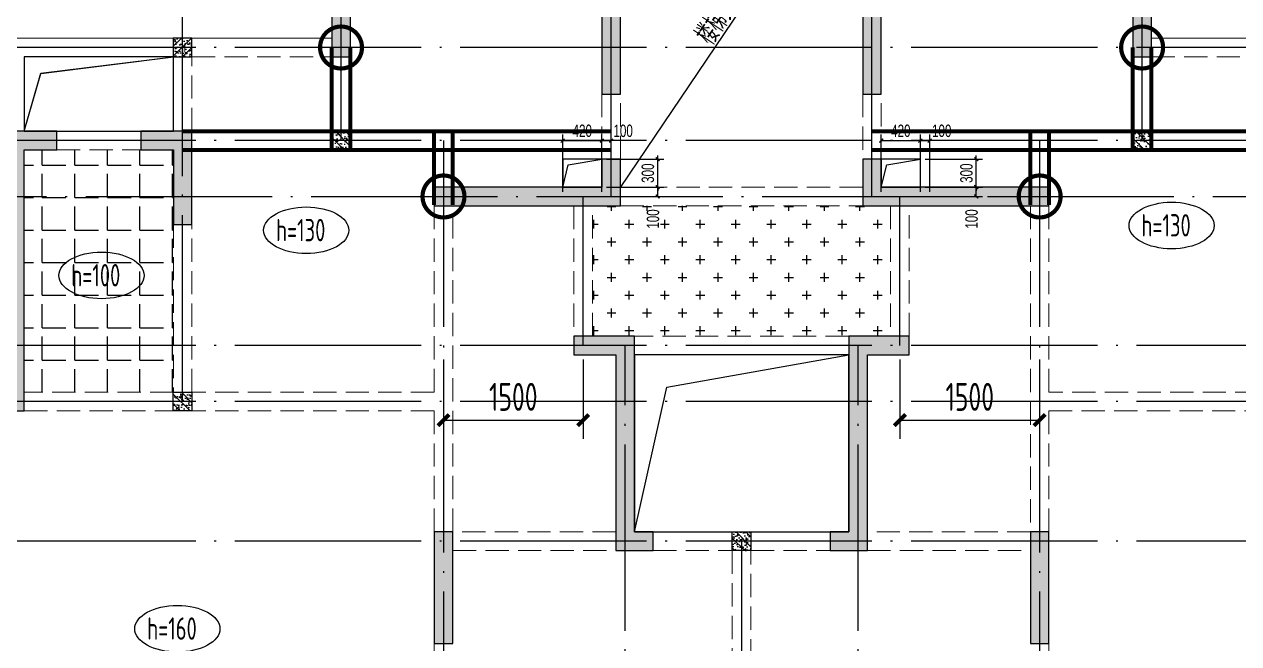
# Model space of a CAD drawing. Extents: x -1712635 to -854203, y -534641 to -21985.
# Drawn here: x -1219069 to -1206032, y -157184 to -150535 of the extents above; entities that cross this region are included whole.
import ezdxf

# ---------------------------------------------------------------- set-up
doc = ezdxf.new("R2010")
doc.units = 0
doc.header["$LTSCALE"] = 1000
doc.linetypes.add('DASH', pattern=[0.35, 0.25, -0.1])
doc.linetypes.add('DOTE', pattern=[2.42, 2, -0.2, 0.02, -0.2])
doc.layers.get('0').update_dxf_attribs({"linetype": 'CONTINUOUS'})
doc.layers.get('Defpoints').update_dxf_attribs({"linetype": 'CONTINUOUS'})
doc.layers.add('+公共字体', color=7, linetype='CONTINUOUS', lineweight=20)
for name, color, linetype in [('A-DOTE', 10, 'DOTE'), ('ROOF', 183, 'CONTINUOUS'), ('S-B板填充', 251, 'CONTINUOUS'), ('S-B板标注', 3, 'CONTINUOUS'), ('S-B板配筋号', 7, 'CONTINUOUS'), ('S-C承台编号', 6, 'CONTINUOUS'), ('S-D洞口', 4, 'CONTINUOUS'), ('S-D洞口标注', 3, 'CONTINUOUS'), ('S-L主梁线', 4, 'DASH'), ('S-Q墙填充', 252, 'CONTINUOUS'), ('S-Q墙实线', 6, 'CONTINUOUS'), ('S-Q墙标注', 3, 'CONTINUOUS'), ('S-板正筋', 2, 'CONTINUOUS'), ('S-构造柱', 212, 'CONTINUOUS')]:
    doc.layers.add(name, color=color, linetype=linetype)
doc.layers.add('配箍校核', color=34, linetype='CONTINUOUS', plot=False)
doc.styles.add('TSSD_REIN', font='tssdeng.shx', dxfattribs={"width": 0.7, "height": 300, "bigfont": 'tssdchn.shx'})
doc.styles.add('结构文字', font='zstxt.shx', dxfattribs={"width": 0.7, "bigfont": 'zshz.shx'})
doc.dimstyles.new('STRUCK', dxfattribs={"dimtxt": 400, "dimasz": 121, "dimexe": 200, "dimexo": 150, "dimgap": 115, "dimtad": 1, "dimdec": 0, "dimdsep": 46, "dimtxsty": '结构文字', "dimblk": 'ARCHTICK', "dimcen": 400, "dimclrd": 3, "dimclre": 3, "dimclrt": 7, "dimadec": 0, "dimazin": 0, "dimtfac": 1, "dimtdec": 0, "dimtix": 1, "dimtmove": 2, "dimatfit": 3, "dimldrblk": '_DIMX', "dimfxl": 0, "dimtolj": 1, "dimtzin": 0, "dimarcsym": 0})
doc.dimstyles.new('STRUCK30', dxfattribs={"dimscale": 0.33333, "dimtxt": 400, "dimasz": 121, "dimexe": 200, "dimexo": 150, "dimgap": 115, "dimtad": 1, "dimdec": 0, "dimdsep": 46, "dimtxsty": '结构文字', "dimblk": 'ARCHTICK', "dimcen": 400, "dimclrd": 3, "dimclre": 3, "dimclrt": 7, "dimadec": 0, "dimazin": 0, "dimtfac": 1, "dimtdec": 0, "dimtix": 1, "dimtmove": 2, "dimatfit": 3, "dimldrblk": '_DIMX', "dimfxl": 0, "dimtolj": 1, "dimtzin": 0, "dimarcsym": 0})

# ---------------------------------------------------------------- blocks, each defined once
blk = doc.blocks.new('20210726.16350016')
at = {"layer": 'A-DOTE'}
for p, q in [((36100, 10900), (36100, 21100)), ((37800, 13700), (37800, 21100)), ((40700, 13100.3), (40700, 21100)), ((43500, 13100.3), (43500, 21100)), ((46400, 13700), (46400, 21100)), ((55600, 14700), (3600, 14700)), ((55600, 13700), (3600, 13700)), ((38900.2, 13700), (38900, 3600)), ((45299.8, 13700), (45300, 3600)), ((3600, 13100.3), (55600, 13100.3)), ((40400, 11500), (40400, 13100)), ((43800, 11500), (43800, 13100)), ((55600, 11500), (3600, 11500)), ((40850, 3600), (40850, 11500)), ((43350, 3600), (43350, 11500)), ((55600, 10900), (3600, 10900)), ((55600, 9400), (3600, 9400)), ((42100, 9400), (42100, 3600))]:
    blk.add_line(p, q, dxfattribs=at)
blk = doc.blocks.new('_ArchTick')
at = {"color": 0, "const_width": 0.35}
blk.add_lwpolyline([(-0.5, -0.5), (0.5, 0.5)], dxfattribs=at)
blk = doc.blocks.new('*D1405')
at = {"layer": 'Defpoints', "color": 0}
for p in [(-1209449, -151983), (-1208849, -151983), (-1209449, -152283)]:
    blk.add_point(p, dxfattribs=at)
at = {"layer": 'S-D洞口标注', "color": 3, "lineweight": -2}
for p, q in [((-1209399, -151983), (-1208782, -151983)), ((-1208849, -151983), (-1208849, -151943)), ((-1208849, -152283), (-1208849, -151983)), ((-1209399, -152283), (-1208782, -152283)), ((-1208849, -152283), (-1208849, -152324))]:
    blk.add_line(p, q, dxfattribs=at)
at = {"layer": 'S-D洞口标注', "color": 3, "lineweight": -2, "xscale": 40.33293, "yscale": 40.33293, "zscale": 40.33293}
for p, rotation in [((-1208849, -151983), 270), ((-1208849, -152283), 90)]:
    blk.add_blockref('_ArchTick', p, dxfattribs=dict(at, rotation=rotation))
at = {"layer": 'S-D洞口标注', "color": 7, "insert": (-1208954, -152133), "char_height": 133.3, "attachment_point": 5, "rotation": 90, "style": '结构文字'}
blk.add_mtext('\\A1;300', dxfattribs=at)
blk = doc.blocks.new('_DIMX')
blk.add_line((-150, 0), (150, 0))
at = {"const_width": 50}
blk.add_lwpolyline([(-70, -70), (70, 70)], dxfattribs=at)
blk = doc.blocks.new('*D1406')
at = {"layer": 'Defpoints', "color": 0}
for p in [(-1209449, -151784), (-1209869, -152384), (-1209449, -152383)]:
    blk.add_point(p, dxfattribs=at)
at = {"layer": 'S-D洞口标注', "color": 3, "lineweight": -2}
for p, q in [((-1209869, -152334), (-1209869, -151717)), ((-1209449, -152333), (-1209449, -151717)), ((-1209869, -151784), (-1209449, -151784))]:
    blk.add_line(p, q, dxfattribs=at)
at = {"layer": 'S-D洞口标注', "color": 3, "lineweight": -2, "xscale": 40.33293, "yscale": 40.33293, "zscale": 40.33293, "rotation": 180}
blk.add_blockref('_ArchTick', (-1209869, -151784), dxfattribs=at)
at = {"layer": 'S-D洞口标注', "color": 3, "lineweight": -2, "xscale": 40.33293, "yscale": 40.33293, "zscale": 40.33293}
blk.add_blockref('_ArchTick', (-1209449, -151784), dxfattribs=at)
at = {"layer": 'S-D洞口标注', "color": 7, "insert": (-1209659, -151679), "char_height": 133.3, "attachment_point": 5, "style": '结构文字'}
blk.add_mtext('\\A1;420', dxfattribs=at)
blk = doc.blocks.new('*D1407')
at = {"layer": 'Defpoints', "color": 0}
for p in [(-1209349, -151784), (-1209449, -152383), (-1209349, -152383)]:
    blk.add_point(p, dxfattribs=at)
at = {"layer": 'S-D洞口标注', "color": 3, "lineweight": -2}
for p, q in [((-1209449, -152333), (-1209449, -151717)), ((-1209349, -152333), (-1209349, -151717)), ((-1209449, -151784), (-1209349, -151784))]:
    blk.add_line(p, q, dxfattribs=at)
at = {"layer": 'S-D洞口标注', "color": 3, "lineweight": -2, "xscale": 40.33293, "yscale": 40.33293, "zscale": 40.33293, "rotation": 180}
blk.add_blockref('_ArchTick', (-1209449, -151784), dxfattribs=at)
at = {"layer": 'S-D洞口标注', "color": 3, "lineweight": -2, "xscale": 40.33293, "yscale": 40.33293, "zscale": 40.33293}
blk.add_blockref('_ArchTick', (-1209349, -151784), dxfattribs=at)
at = {"layer": 'S-D洞口标注', "color": 7, "insert": (-1209220, -151679), "char_height": 133.3, "attachment_point": 5, "style": '结构文字'}
blk.add_mtext('\\A1;100', dxfattribs=at)
blk = doc.blocks.new('*D1408')
at = {"layer": 'Defpoints', "color": 0}
for p in [(-1209449, -152283), (-1209449, -152383), (-1208849, -152283)]:
    blk.add_point(p, dxfattribs=at)
at = {"layer": 'S-D洞口标注', "color": 3, "lineweight": -2}
for p, q in [((-1209399, -152283), (-1208782, -152283)), ((-1209399, -152383), (-1208782, -152383)), ((-1208849, -152383), (-1208849, -152283))]:
    blk.add_line(p, q, dxfattribs=at)
at = {"layer": 'S-D洞口标注', "color": 3, "lineweight": -2, "xscale": 40.33293, "yscale": 40.33293, "zscale": 40.33293}
for p, rotation in [((-1208849, -152283), 90), ((-1208849, -152383), 270)]:
    blk.add_blockref('_ArchTick', p, dxfattribs=dict(at, rotation=rotation))
at = {"layer": 'S-D洞口标注', "color": 7, "insert": (-1208899, -152625), "char_height": 133.3, "attachment_point": 5, "rotation": 90, "style": '结构文字'}
blk.add_mtext('\\A1;100', dxfattribs=at)
blk = doc.blocks.new('*D1409')
at = {"layer": 'Defpoints', "color": 0}
for p in [(-1212869, -151983), (-1212269, -151983), (-1212869, -152283)]:
    blk.add_point(p, dxfattribs=at)
at = {"layer": 'S-D洞口标注', "color": 3, "lineweight": -2}
for p, q in [((-1212819, -151983), (-1212202, -151983)), ((-1212269, -151983), (-1212269, -151943)), ((-1212269, -152283), (-1212269, -151983)), ((-1212819, -152283), (-1212202, -152283)), ((-1212269, -152283), (-1212269, -152324))]:
    blk.add_line(p, q, dxfattribs=at)
at = {"layer": 'S-D洞口标注', "color": 3, "lineweight": -2, "xscale": 40.33293, "yscale": 40.33293, "zscale": 40.33293}
for p, rotation in [((-1212269, -151983), 270), ((-1212269, -152283), 90)]:
    blk.add_blockref('_ArchTick', p, dxfattribs=dict(at, rotation=rotation))
at = {"layer": 'S-D洞口标注', "color": 7, "insert": (-1212374, -152133), "char_height": 133.3, "attachment_point": 5, "rotation": 90, "style": '结构文字'}
blk.add_mtext('\\A1;300', dxfattribs=at)
blk = doc.blocks.new('*D1410')
at = {"layer": 'Defpoints', "color": 0}
for p in [(-1212869, -151784), (-1213289, -152384), (-1212869, -152383)]:
    blk.add_point(p, dxfattribs=at)
at = {"layer": 'S-D洞口标注', "color": 3, "lineweight": -2}
for p, q in [((-1213289, -152334), (-1213289, -151717)), ((-1212869, -152333), (-1212869, -151717)), ((-1213289, -151784), (-1212869, -151784))]:
    blk.add_line(p, q, dxfattribs=at)
at = {"layer": 'S-D洞口标注', "color": 3, "lineweight": -2, "xscale": 40.33293, "yscale": 40.33293, "zscale": 40.33293, "rotation": 180}
blk.add_blockref('_ArchTick', (-1213289, -151784), dxfattribs=at)
at = {"layer": 'S-D洞口标注', "color": 3, "lineweight": -2, "xscale": 40.33293, "yscale": 40.33293, "zscale": 40.33293}
blk.add_blockref('_ArchTick', (-1212869, -151784), dxfattribs=at)
at = {"layer": 'S-D洞口标注', "color": 7, "insert": (-1213079, -151679), "char_height": 133.3, "attachment_point": 5, "style": '结构文字'}
blk.add_mtext('\\A1;420', dxfattribs=at)
blk = doc.blocks.new('*D1411')
at = {"layer": 'Defpoints', "color": 0}
for p in [(-1212769, -151784), (-1212869, -152383), (-1212769, -152383)]:
    blk.add_point(p, dxfattribs=at)
at = {"layer": 'S-D洞口标注', "color": 3, "lineweight": -2}
for p, q in [((-1212869, -152333), (-1212869, -151717)), ((-1212769, -152333), (-1212769, -151717)), ((-1212869, -151784), (-1212769, -151784))]:
    blk.add_line(p, q, dxfattribs=at)
at = {"layer": 'S-D洞口标注', "color": 3, "lineweight": -2, "xscale": 40.33293, "yscale": 40.33293, "zscale": 40.33293, "rotation": 180}
blk.add_blockref('_ArchTick', (-1212869, -151784), dxfattribs=at)
at = {"layer": 'S-D洞口标注', "color": 3, "lineweight": -2, "xscale": 40.33293, "yscale": 40.33293, "zscale": 40.33293}
blk.add_blockref('_ArchTick', (-1212769, -151784), dxfattribs=at)
at = {"layer": 'S-D洞口标注', "color": 7, "insert": (-1212640, -151679), "char_height": 133.3, "attachment_point": 5, "style": '结构文字'}
blk.add_mtext('\\A1;100', dxfattribs=at)
blk = doc.blocks.new('*D1412')
at = {"layer": 'Defpoints', "color": 0}
for p in [(-1212869, -152283), (-1212869, -152383), (-1212269, -152283)]:
    blk.add_point(p, dxfattribs=at)
at = {"layer": 'S-D洞口标注', "color": 3, "lineweight": -2}
for p, q in [((-1212819, -152283), (-1212202, -152283)), ((-1212819, -152383), (-1212202, -152383)), ((-1212269, -152383), (-1212269, -152283))]:
    blk.add_line(p, q, dxfattribs=at)
at = {"layer": 'S-D洞口标注', "color": 3, "lineweight": -2, "xscale": 40.33293, "yscale": 40.33293, "zscale": 40.33293}
for p, rotation in [((-1212269, -152283), 90), ((-1212269, -152383), 270)]:
    blk.add_blockref('_ArchTick', p, dxfattribs=dict(at, rotation=rotation))
at = {"layer": 'S-D洞口标注', "color": 7, "insert": (-1212319, -152625), "char_height": 133.3, "attachment_point": 5, "rotation": 90, "style": '结构文字'}
blk.add_mtext('\\A1;100', dxfattribs=at)
blk = doc.blocks.new('20210803.22403995')
at = {"layer": '+公共字体', "color": 2, "const_width": 45}
for points in [[(-831038, -168387, 1), (-831038, -167937, 1), (-831038, -168387, -1)], [(-822438, -168387, 1), (-822438, -167937, 1), (-822438, -168387, -1)], [(-829938, -169986, 1), (-829938, -169536, 1), (-829938, -169986, -1)], [(-823538, -169986, 1), (-823538, -169536, 1), (-823538, -169986, -1)]]:
    blk.add_lwpolyline(points, format="xyb", dxfattribs=at)
blk = doc.blocks.new('20210807.15313138')
at = {"layer": 'S-Q墙填充'}
h = blk.add_hatch(color=252, dxfattribs=at)
h.dxf.hatch_style = 1
h.paths.add_polyline_path([(97216, 67840), (97216, 68190), (97016, 68190), (97016, 67940), (96216, 67940), (96216, 67740), (97016, 67740), (97016, 66540), (97216, 66540)])
h = blk.add_hatch(color=252, dxfattribs=at)
h.dxf.hatch_style = 1
h.paths.add_polyline_path([(99816, 67840), (99816, 66540), (100016, 66540), (100016, 67740), (100815, 67740), (100815, 67940), (100016, 67940), (100016, 68190), (99816, 68190)])
h = blk.add_hatch(color=252, dxfattribs=at)
h.dxf.hatch_style = 1
h.paths.add_polyline_path([(94316, 67740), (94716, 67740), (94716, 67940), (94116, 67940), (94116, 66940), (94316, 66940)])
h = blk.add_hatch(color=252, dxfattribs=at)
h.dxf.hatch_style = 1
h.paths.add_polyline_path([(102916, 67940), (102316, 67940), (102316, 67740), (102716, 67740), (102716, 66940), (102916, 66940)])
h = blk.add_hatch(color=252, dxfattribs=at)
h.dxf.hatch_style = 1
h.paths.add_polyline_path([(90816, 63140), (90816, 65940), (91166, 65940), (91166, 66140), (90616, 66140), (90616, 63140)])
h = blk.add_hatch(color=252, dxfattribs=at)
h.dxf.hatch_style = 1
h.paths.add_polyline_path([(92066, 65940), (92416, 65940), (92416, 65140), (92616, 65140), (92616, 66140), (92066, 66140)])
h = blk.add_hatch(color=252, dxfattribs=at)
h.dxf.hatch_style = 1
h.paths.add_polyline_path([(95216, 65340), (96816, 65340), (97216, 65340), (97216, 65840), (97016, 65840), (97016, 65540), (96816, 65540), (95216, 65540)])
h = blk.add_hatch(color=252, dxfattribs=at)
h.dxf.hatch_style = 1
h.paths.add_polyline_path([(100016, 65540), (100016, 65840), (99816, 65840), (99816, 65340), (100216, 65340), (101816, 65340), (101816, 65540), (100216, 65540)])
h = blk.add_hatch(color=252, dxfattribs=at)
h.dxf.hatch_style = 1
h.paths.add_polyline_path([(97166, 61640), (97566, 61640), (97566, 61840), (97366, 61840), (97366, 63240), (97366, 63940), (96716, 63940), (96716, 63740), (97166, 63740), (97166, 63240)])
h = blk.add_hatch(color=252, dxfattribs=at)
h.dxf.hatch_style = 1
h.paths.add_polyline_path([(99666, 61840), (99466, 61840), (99466, 61640), (99866, 61640), (99866, 63240), (99866, 63740), (100316, 63740), (100316, 63940), (99666, 63940), (99666, 63240)])
h = blk.add_hatch(color=252, dxfattribs=at)
h.dxf.hatch_style = 1
h.paths.add_polyline_path([(95416, 60640), (95416, 61840), (95216, 61840), (95216, 60640)])
h = blk.add_hatch(color=252, dxfattribs=at)
h.dxf.hatch_style = 1
h.paths.add_polyline_path([(101816, 60640), (101816, 61840), (101616, 61840), (101616, 60640)])
at = {"layer": 'S-D洞口', "color": 5}
for points in [[(90816, 66140), (92416, 66140), (92416, 66940), (90816, 66940), (90816, 66140), (90993, 66762), (92416, 66940)], [(97366, 61840), (99666, 61840), (99666, 63740), (97366, 63740), (97366, 61840), (97712, 63393), (99666, 63740)]]:
    blk.add_lwpolyline(points, dxfattribs=at)
at = {"layer": 'S-L主梁线', "linetype": 'ByBlock', "lineweight": 18}
for p, q in [((92516, 67140), (90716, 67140)), ((94116, 67140), (92516, 67140)), ((104516, 67140), (102916, 67140)), ((90816, 66940), (92416, 66940)), ((90816, 66140), (90816, 66940)), ((92416, 66940), (92416, 66140)), ((92066, 66140), (91166, 66140)), ((97366, 63740), (99666, 63740)), ((98516, 61840), (97566, 61840)), ((99466, 61840), (98516, 61840))]:
    blk.add_line(p, q, dxfattribs=at)
at = {"layer": 'S-L主梁线', "linetype": 'DASH', "lineweight": 18}
for p, q in [((92616, 66940), (94116, 66940)), ((92616, 66140), (92616, 66940)), ((102916, 66940), (104416, 66940)), ((97016, 66540), (97016, 65840)), ((97216, 65840), (97216, 66540)), ((99816, 66540), (99816, 65840)), ((100016, 65840), (100016, 66540)), ((91166, 65940), (92066, 65940)), ((99816, 65540), (97216, 65540)), ((95216, 65340), (95216, 63340)), ((95416, 63240), (95416, 65340)), ((96716, 65340), (96716, 63940)), ((96916, 63940), (96916, 65340)), ((97216, 65340), (99816, 65340)), ((100116, 65340), (100116, 63940)), ((100316, 63940), (100316, 65340)), ((101616, 65340), (101616, 63240)), ((101816, 63340), (101816, 65340)), ((92416, 65140), (92416, 63340)), ((92616, 63340), (92616, 65140)), ((99666, 63940), (97366, 63940)), ((92416, 63340), (90816, 63340)), ((95216, 63340), (92616, 63340)), ((95416, 61840), (95416, 63240)), ((101616, 63240), (101616, 61840)), ((104416, 63340), (101816, 63340)), ((90816, 63140), (92516, 63140)), ((92516, 63140), (95216, 63140)), ((95216, 63140), (95216, 61840)), ((101816, 63140), (104516, 63140)), ((101816, 61840), (101816, 63140)), ((97166, 61840), (95416, 61840)), ((101616, 61840), (99866, 61840)), ((95416, 61640), (97166, 61640)), ((97566, 61640), (98416, 61640)), ((98416, 61640), (98416, 57640)), ((98616, 57640), (98616, 61640)), ((98616, 61640), (99466, 61640)), ((99866, 61640), (101616, 61640)), ((95216, 60640), (95216, 59090)), ((101816, 59090), (101816, 60640))]:
    blk.add_line(p, q, dxfattribs=at)
at = {"layer": 'S-Q墙实线'}
blk.add_lwpolyline([(97216, 67840), (97216, 68190), (97016, 68190), (97016, 67940), (96216, 67940), (96216, 67740), (97016, 67740), (97016, 66540), (97216, 66540), (97216, 67840)], dxfattribs=at)
for points in [[(99816, 67840), (99816, 66540), (100016, 66540), (100016, 67740), (100815, 67740), (100815, 67940), (100016, 67940), (100016, 68190), (99816, 68190)], [(94316, 67740), (94716, 67740), (94716, 67940), (94116, 67940), (94116, 66940), (94316, 66940)], [(102916, 67940), (102316, 67940), (102316, 67740), (102716, 67740), (102716, 66940), (102916, 66940)], [(90816, 63140), (90816, 65940), (91166, 65940), (91166, 66140), (90616, 66140), (90616, 63140)], [(92066, 65940), (92416, 65940), (92416, 65140), (92616, 65140), (92616, 66140), (92066, 66140)], [(95216, 65340), (96816, 65340), (97216, 65340), (97216, 65840), (97016, 65840), (97016, 65540), (96816, 65540), (95216, 65540)], [(100016, 65540), (100016, 65840), (99816, 65840), (99816, 65340), (100216, 65340), (101816, 65340), (101816, 65540), (100216, 65540)], [(97166, 61640), (97566, 61640), (97566, 61840), (97366, 61840), (97366, 63240), (97366, 63940), (96716, 63940), (96716, 63740), (97166, 63740), (97166, 63240)], [(99666, 61840), (99466, 61840), (99466, 61640), (99866, 61640), (99866, 63240), (99866, 63740), (100316, 63740), (100316, 63940), (99666, 63940), (99666, 63240)], [(95416, 60640), (95416, 61840), (95216, 61840), (95216, 60640)], [(101816, 60640), (101816, 61840), (101616, 61840), (101616, 60640)]]:
    blk.add_lwpolyline(points, close=True, dxfattribs=at)
blk = doc.blocks.new('20210730.02141516')
at = {"layer": 'S-构造柱'}
h = blk.add_hatch(dxfattribs=at)
h.set_pattern_fill('ARMORED', color=256, scale=15, angle=-90, style=0)
h.set_pattern_definition([(320, (-154189.41, 3278673.45), (-9.4128202, -107.5890274), [11.25, -123.75]), (265, (-154189.41, 3278673.45), (112.82882, 20.8127), [9, -99]), (10.4514, (-154190.19, 3278664.49), (103.4159313, -86.7764073), [9.5610285, -105.1713168]), (316.1842, (-154159.41, 3278673.45), (-24.827852, -160.0861573), [16.875, -185.625]), (6.6356, (-154161.48, 3278660.11), (146.117681, -140.199406), [14.341543, -157.75695]), (261.1842, (-154159.41, 3278673.45), (146.11779, -140.199292), [13.5, -148.5]), (291, (-154166.91, 3278658.45), (-60.3928336, -89.5360578), [11.25, -123.75]), (236, (-154166.91, 3278658.45), (108.7725068, -36.4972998), [9, -99]), (341.4514, (-154171.94, 3278650.99), (48.3795745, -126.0333943), [9.5610285, -105.1713168]), (307.5, (-154189.41, 3278673.454), (49.93407807, -1.8239783), [0, -97.8, 0, -100.5, 0, -99.375]), (277.5, (-154189.41, 3278673.454), (59.1617568, -39.4604306), [0, -57.3, 0, -95.55, 0, -37.875]), (237.5, (-154189.41, 3278706.904), (-3.38323076, -80.07336543), [0, -37.5, 0, -117, 0, -155.25]), (227.5, (-154189.41, 3278721.904), (15.0157473, -87.4779254), [0, -48.75, 0, -77.7, 0, -110.25]), (315, (-154189.41, 3278673.454), (53.0330086, 53.0330086), [])])
h.paths.add_polyline_path([(200, 200), (200, 0), (0, 0), (0, 200)])
blk.add_lwpolyline([(200, 200), (200, 0), (0, 0), (0, 200)], close=True, dxfattribs=at)
blk = doc.blocks.new('20210809.18285270')
at = {"layer": 'ROOF', "xscale": -1, "rotation": 4.61764226855621e-08}
blk.add_blockref('20210730.02141516', (31700, 10100), dxfattribs=at)
at = {"layer": 'ROOF', "rotation": 359.9999999538236}
for p in [(33200, 9100), (41800, 9100), (37500, 4800)]:
    blk.add_blockref('20210730.02141516', p, dxfattribs=at)
at = {"layer": 'ROOF'}
blk.add_blockref('20210730.02141516', (31500, 6300), dxfattribs=at)
blk = doc.blocks.new('*D1436')
at = {"layer": 'Defpoints', "color": 0}
for p in [(-1214568, -153984), (-1213069, -153984), (-1213069, -154784)]:
    blk.add_point(p, dxfattribs=at)
at = {"layer": 'S-Q墙标注', "color": 3, "lineweight": -2}
for p, q in [((-1214568, -154134), (-1214568, -154984)), ((-1213069, -154134), (-1213069, -154984)), ((-1214568, -154784), (-1213069, -154784))]:
    blk.add_line(p, q, dxfattribs=at)
at = {"layer": 'S-Q墙标注', "color": 3, "lineweight": -2, "xscale": 121, "yscale": 121, "zscale": 121, "rotation": 180}
blk.add_blockref('_ArchTick', (-1214568, -154784), dxfattribs=at)
at = {"layer": 'S-Q墙标注', "color": 3, "lineweight": -2, "xscale": 121, "yscale": 121, "zscale": 121}
blk.add_blockref('_ArchTick', (-1213069, -154784), dxfattribs=at)
at = {"layer": 'S-Q墙标注', "color": 7, "insert": (-1213819, -154534), "char_height": 300, "attachment_point": 5, "style": 'TSSD_REIN'}
blk.add_mtext('\\A1;1500', dxfattribs=at)
blk = doc.blocks.new('*D1437')
at = {"layer": 'Defpoints', "color": 0}
for p in [(-1209669, -153984), (-1208169, -153984), (-1208169, -154784)]:
    blk.add_point(p, dxfattribs=at)
at = {"layer": 'S-Q墙标注', "color": 3, "lineweight": -2}
for p, q in [((-1209669, -154134), (-1209669, -154984)), ((-1208169, -154134), (-1208169, -154984)), ((-1209669, -154784), (-1208169, -154784))]:
    blk.add_line(p, q, dxfattribs=at)
at = {"layer": 'S-Q墙标注', "color": 3, "lineweight": -2, "xscale": 121, "yscale": 121, "zscale": 121, "rotation": 180}
blk.add_blockref('_ArchTick', (-1209669, -154784), dxfattribs=at)
at = {"layer": 'S-Q墙标注', "color": 3, "lineweight": -2, "xscale": 121, "yscale": 121, "zscale": 121}
blk.add_blockref('_ArchTick', (-1208169, -154784), dxfattribs=at)
at = {"layer": 'S-Q墙标注', "color": 7, "insert": (-1208919, -154534), "char_height": 300, "attachment_point": 5, "style": 'TSSD_REIN'}
blk.add_mtext('\\A1;1500', dxfattribs=at)

msp = doc.modelspace()

# ---------------------------------------------------------------- hatches: boundary and pattern name
at = {"layer": 'S-B板填充'}
h = msp.add_hatch(dxfattribs=at)
h.set_pattern_fill('ANGLE', color=252, scale=50, style=0)
h.set_pattern_definition([(0, (-1121434.7, -300127.5), (0, 349.25), [254, -95.25]), (90, (-1121434.7, -300127.5), (-349.25, 2e-14), [254, -95.25])])
h.paths.add_polyline_path([(-1219068.63, -151883.64), (-1217468.61, -151883.64), (-1217468.61, -154483.64), (-1219068.63, -154483.64)])
h = msp.add_hatch(dxfattribs=at)
h.set_pattern_fill('CROSS', color=252, scale=30, style=0)
h.set_pattern_definition([(0, (-1126134.67, -300127.51), (190.5, 190.5), [95.25, -285.75]), (90, (-1126087.05, -300175.14), (-190.5, 190.5), [95.25, -285.75])])
h.paths.add_polyline_path([(-1212968.68, -152483.38), (-1209768.74, -152483.38), (-1209768.74, -153883.64), (-1212968.68, -153883.64)])

# ---------------------------------------------------------------- linework, layer by layer
at = {"layer": 'S-B板标注'}
for centre in [(-1216041.69, -152746.01), (-1206752.08, -152694.71), (-1218240.15, -153230.57), (-1217425.29, -157023.02)]:
    msp.add_ellipse(centre, major_axis=(-457.33, 0), ratio=0.54724159, dxfattribs=at)
at = {"layer": 'S-B板配筋号', "color": 1}
msp.add_lwpolyline([(-1212668.17, -152285.13), (-1210068.66, -148435.4)], dxfattribs=at)
at = {"layer": 'S-D洞口', "color": 5}
for points in [[(-1219068.61, -151683.64), (-1217468.61, -151683.64), (-1217468.61, -150883.64), (-1219068.61, -150883.64), (-1219068.61, -151683.64), (-1218890.84, -151061.42), (-1217468.61, -150883.64)], [(-1213288.61, -152283.37), (-1212868.61, -152283.37), (-1212868.61, -151983.37), (-1213288.61, -151983.37), (-1213288.61, -152283.37), (-1213230.28, -152041.7), (-1212868.61, -151983.37)], [(-1209868.61, -152283.38), (-1209448.61, -152283.38), (-1209448.61, -151983.38), (-1209868.61, -151983.38), (-1209868.61, -152283.38), (-1209810.28, -152041.71), (-1209448.61, -151983.38)], [(-1212518.61, -155983.64), (-1210218.61, -155983.64), (-1210218.61, -154083.64), (-1212518.61, -154083.64), (-1212518.61, -155983.64), (-1212171.79, -154430.47), (-1210218.61, -154083.64)]]:
    msp.add_lwpolyline(points, dxfattribs=at)
at = {"layer": 'S-板正筋', "color": 5, "linetype": 'DASH', "const_width": 42.86}
for points in [[(-1215768.63, -150783.65), (-1215768.63, -151883.64)], [(-1215568.63, -150783.64), (-1215568.63, -151883.64)], [(-1207168.62, -150783.64), (-1207168.62, -151883.64)], [(-1206968.62, -150783.65), (-1206968.62, -151883.64)], [(-1212768.61, -151683.65), (-1217368.63, -151683.65)], [(-1214668.62, -152474.1), (-1214668.62, -151683.64)], [(-1214468.61, -152474.1), (-1214468.61, -151683.65)], [(-1209968.63, -151683.65), (-1205368.62, -151683.65)], [(-1208268.63, -152474.1), (-1208268.63, -151683.65)], [(-1208068.62, -152474.1), (-1208068.62, -151683.64)], [(-1212768.61, -151883.65), (-1217368.63, -151883.65)], [(-1209968.63, -151883.65), (-1205368.62, -151883.65)]]:
    msp.add_lwpolyline(points, dxfattribs=at)

# ---------------------------------------------------------------- block references
at = {"layer": 'A-DOTE'}
msp.add_blockref('20210726.16350016', (-1253468.61, -165483.69), dxfattribs=at)
at = {"layer": 'S-C承台编号'}
msp.add_blockref('20210803.22403995', (-384630.48, 17377.89), dxfattribs=at)
at = {"layer": 'S-Q墙填充'}
msp.add_blockref('20210807.15313138', (-1309884.25, -217823.19), dxfattribs=at)
at = {"layer": '配箍校核'}
msp.add_blockref('20210809.18285270', (-1248968.63, -160983.81), dxfattribs=at)

# ---------------------------------------------------------------- texts
at = {"layer": 'S-B板标注', "color": 7, "style": 'TSSD_REIN', "width": 0.7}
for s, p in [('h=130', (-1216366.38, -152864.15)), ('h=130', (-1207076.76, -152812.85)), ('h=100', (-1218564.84, -153348.71)), ('h=160', (-1217749.98, -157141.16))]:
    msp.add_text(s, height=240, dxfattribs=at).set_placement(p)
at = {"layer": 'S-B板配筋号', "color": 1, "style": 'TSSD_REIN', "width": 0.7}
msp.add_text('楼梯另详', height=250, rotation=55.970982, dxfattribs=at).set_placement((-1211678.47, -150779.01))

# ---------------------------------------------------------------- dimensions: what is measured, and where the dimension line sits
at = {"layer": 'S-D洞口标注'}
for base, p1, p2, picture, middle in [((-1212868.61, -151783.97), (-1213288.62, -152383.97), (-1212868.61, -152383.37), '*D1410', (-1213078.61, -151678.97)), ((-1209448.61, -151783.98), (-1209868.61, -152383.98), (-1209448.61, -152383.37), '*D1406', (-1209658.61, -151678.98))]:
    dim = msp.add_linear_dim(base=base, p1=p1, p2=p2, dimstyle='STRUCK30', dxfattribs=at)
    dim.commit()
    dim.dimension.update_dxf_attribs({"geometry": picture, "text_midpoint": middle})
for base, p1, p2, picture, middle in [((-1212768.62, -151783.97), (-1212868.61, -152383.37), (-1212768.62, -152383.37), '*D1411', (-1212639.74, -151678.97)), ((-1209348.62, -151783.98), (-1209448.61, -152383.37), (-1209348.62, -152383.37), '*D1407', (-1209219.73, -151678.98))]:
    dim = msp.add_linear_dim(base=base, p1=p1, p2=p2, dimstyle='STRUCK30', dxfattribs=at)
    dim.commit()
    dim.dimension.update_dxf_attribs({"geometry": picture, "text_midpoint": middle, "dimtype": 160})
for base, p1, p2, picture, middle in [((-1212268.61, -151983.37), (-1212868.61, -152283.37), (-1212868.61, -151983.37), '*D1409', (-1212373.61, -152133.37)), ((-1208848.61, -151983.37), (-1209448.61, -152283.37), (-1209448.61, -151983.37), '*D1405', (-1208953.61, -152133.37))]:
    dim = msp.add_linear_dim(base=base, p1=p1, p2=p2, angle=90, dimstyle='STRUCK30', dxfattribs=at)
    dim.commit()
    dim.dimension.update_dxf_attribs({"geometry": picture, "text_midpoint": middle})
for base, p1, p2, picture, middle in [((-1212268.61, -152283.37), (-1212868.61, -152383.37), (-1212868.61, -152283.37), '*D1412', (-1212318.61, -152625.29)), ((-1208848.61, -152283.37), (-1209448.61, -152383.37), (-1209448.61, -152283.37), '*D1408', (-1208898.61, -152625.3))]:
    dim = msp.add_linear_dim(base=base, p1=p1, p2=p2, angle=90, dimstyle='STRUCK30', dxfattribs=at)
    dim.commit()
    dim.dimension.update_dxf_attribs({"geometry": picture, "text_midpoint": middle, "dimtype": 160})
at = {"layer": 'S-Q墙标注'}
for base, p1, p2, picture, middle in [((-1213068.61, -154783.64), (-1214568.44, -153983.64), (-1213068.61, -153983.64), '*D1436', (-1213818.53, -154533.64)), ((-1208168.78, -154783.64), (-1209668.61, -153983.64), (-1208168.78, -153983.64), '*D1437', (-1208918.7, -154533.64))]:
    dim = msp.add_linear_dim(base=base, p1=p1, p2=p2, dimstyle='STRUCK', override={"dimtxt": 300, "dimgap": 100, "dimtxsty": 'TSSD_REIN'}, dxfattribs=at)
    dim.commit()
    dim.dimension.update_dxf_attribs({"geometry": picture, "text_midpoint": middle})

doc.saveas('drawing.dxf')
